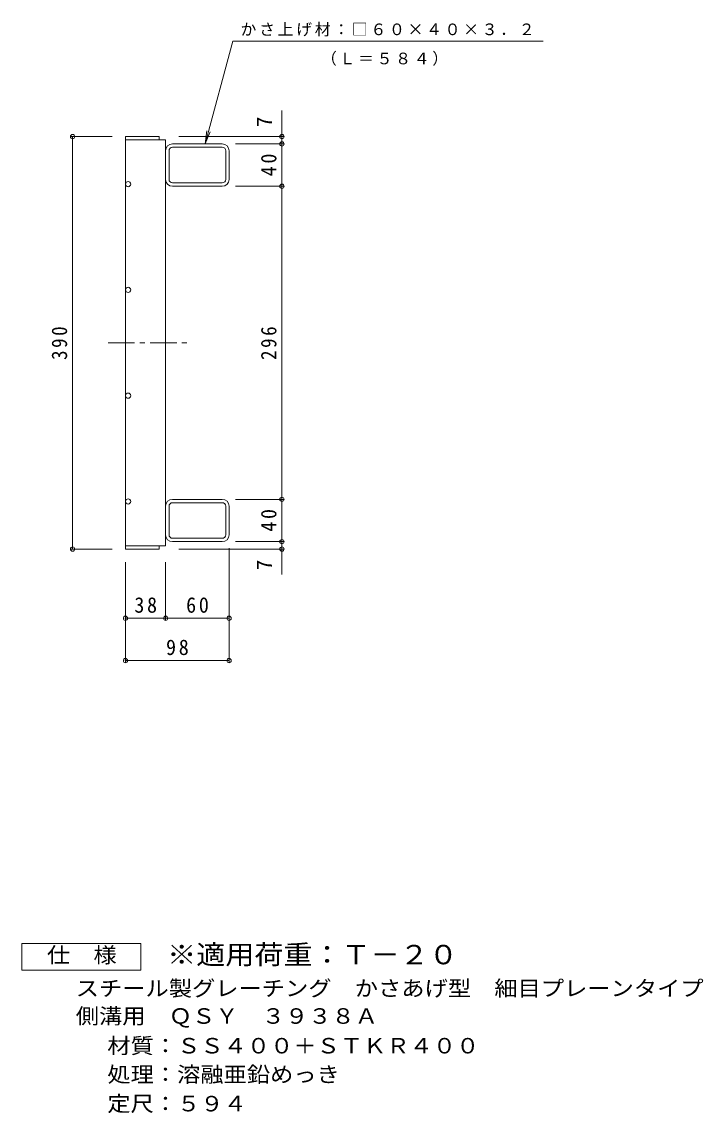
# Model space of a CAD drawing. Units: millimetres, scale not verified. Extents: x -663 to 892, y -682 to 594.
# Drawn here: x 247 to 892, y -501 to 531 of the extents above; entities that cross this region are included whole.
import ezdxf
from ezdxf.enums import TextEntityAlignment as Align

# ---------------------------------------------------------------- set-up
doc = ezdxf.new("R2010")
doc.units = ezdxf.units.MM
doc.header["$LTSCALE"] = 5
doc.header["$PDMODE"] = 32
doc.header["$PDSIZE"] = 4
doc.linetypes.add('CHAIN1', pattern=[8, 5, -1, 1, -1])
for name, color, linetype, lineweight in [('A-1_ピット', 2, 'Continuous', 9), ('A-2_蓋', 3, 'Continuous', 9), ('A-4_寸法', 7, 'Continuous', 9), ('F-4_F-4ﾚｲﾔ', 2, 'Continuous', 9)]:
    doc.layers.add(name, color=color, linetype=linetype, lineweight=lineweight)
doc.layers.add('F-5_F-5ﾚｲﾔ', color=2, linetype='Continuous')
doc.styles.add('ＭＳ ゴシック', font='')
doc.styles.get('ＭＳ ゴシック').set_extended_font_data('MS Gothic')

msp = doc.modelspace()

# ---------------------------------------------------------------- linework, layer by layer
at = {"layer": 'A-1_ピット'}
for p, q in [((436.951, 415.543), (389.751, 415.543)), ((386.551, 381.943), (386.551, 409.143)), ((436.951, 412.343), (389.751, 412.343)), ((440.151, 381.943), (440.151, 409.143)), ((443.351, 381.943), (443.351, 409.143)), ((389.751, 378.743), (436.951, 378.743)), ((436.951, 375.543), (389.751, 375.543)), ((386.551, 73.143), (386.551, 45.943)), ((436.951, 79.543), (389.751, 79.543)), ((389.751, 76.343), (436.951, 76.343)), ((440.151, 73.143), (440.151, 45.943)), ((443.351, 73.143), (443.351, 45.943)), ((436.951, 42.743), (389.751, 42.743)), ((436.951, 39.543), (389.751, 39.543))]:
    msp.add_line(p, q, dxfattribs=at)
for centre, radius, start, end in [((389.751, 409.143), 6.4, 90, 180), ((436.951, 409.143), 6.4, 0, 90), ((389.751, 409.143), 3.2, 90, 180), ((436.951, 409.143), 3.2, 0, 90), ((389.751, 381.943), 6.4, 180, 270), ((389.751, 381.943), 3.2, 180, 270), ((436.951, 381.943), 6.4, 270, 0), ((436.951, 381.943), 3.2, 270, 0), ((389.751, 73.143), 6.4, 90, 180), ((389.751, 73.143), 3.2, 90, 180), ((436.951, 73.143), 6.4, 0, 90), ((436.951, 73.143), 3.2, 0, 90), ((389.751, 45.943), 6.4, 180, 270), ((389.751, 45.943), 3.2, 180, 270), ((436.951, 45.943), 3.2, 270, 0), ((436.951, 45.943), 6.4, 270, 0)]:
    msp.add_arc(centre, radius, start, end, dxfattribs=at)
at = {"layer": 'A-2_蓋'}
for p, q in [((345.351, 422.543), (345.351, 32.543)), ((345.351, 35.543), (383.351, 35.543)), ((345.351, 32.543), (377.351, 32.543)), ((377.351, 35.543), (377.351, 32.543))]:
    msp.add_line(p, q, dxfattribs=at)
at = {"layer": 'A-2_蓋', "linetype": 'CHAIN1'}
msp.add_line((328.832, 227.543), (403.542, 227.543), dxfattribs=at)
at = {"layer": 'A-2_蓋'}
for points in [[(345.351, 422.543), (377.351, 422.543), (377.351, 419.543)], [(345.351, 419.543), (383.351, 419.543), (383.351, 35.543)]]:
    msp.add_lwpolyline(points, dxfattribs=at)
for centre in [(347.851, 377.543), (347.851, 277.543), (347.851, 177.543), (347.851, 77.543)]:
    msp.add_circle(centre, 2.5, dxfattribs=at)
at = {"layer": 'A-4_寸法'}
for p, q in [((493.351, 8.363), (493.351, 447.267)), ((420.851, 415.543), (422.483, 427.936)), ((420.851, 415.543), (425.635, 427.091)), ((332.851, 422.543), (293.851, 422.543)), ((295.351, 32.543), (295.351, 422.543)), ((395.851, 422.543), (494.851, 422.543)), ((449.451, 415.543), (494.851, 415.543)), ((449.451, 375.543), (494.851, 375.543)), ((449.451, 79.543), (494.851, 79.543)), ((332.851, 32.543), (293.851, 32.543)), ((395.851, 32.543), (494.851, 32.543)), ((443.351, 33.443), (443.351, -74.362)), ((449.451, 39.543), (494.851, 39.543)), ((345.351, 20.043), (345.351, -74.362)), ((383.351, 20.043), (383.351, -34.362)), ((345.351, -32.862), (443.351, -32.862)), ((345.351, -72.862), (443.351, -72.862))]:
    msp.add_line(p, q, dxfattribs=at)
msp.add_lwpolyline([(420.851, 415.543), (446.842, 512.543), (740.55, 512.543)], dxfattribs=at)
for p in [(295.351, 422.543), (493.351, 422.543), (493.351, 415.543), (493.351, 375.543), (493.351, 79.543), (493.351, 39.543), (295.351, 32.543), (493.351, 32.543), (345.351, -32.862), (383.351, -32.862), (443.351, -32.862), (345.351, -72.862), (443.351, -72.862)]:
    msp.add_point(p, dxfattribs=at)
at = {"layer": 'F-4_F-4ﾚｲﾔ'}
msp.add_lwpolyline([(247.297, -365.473), (247.297, -340.473), (359.797, -340.473), (359.797, -365.473)], close=True, dxfattribs=at)

# ---------------------------------------------------------------- texts
at = {"layer": 'A-4_寸法', "color": 2, "style": 'ＭＳ ゴシック'}
for p in [(488.351, 431.426), (488.351, 12.511)]:
    msp.add_text('7', height=14.66, rotation=90, dxfattribs=at).set_placement(p, align=Align.BOTTOM_LEFT)
at = {"layer": 'A-4_寸法', "char_height": 11, "attachment_point": 7, "style": 'ＭＳ ゴシック'}
for s, insert in [('\\T1.17;かさ上げ材：□６０×４０×３．２', (454.222, 517.171)), ('\\T1.17;（Ｌ＝５８４）', (530.295, 489.357))]:
    msp.add_mtext(s, dxfattribs=dict(at, insert=insert))
at = {"layer": 'A-4_寸法', "color": 2, "char_height": 14.66, "attachment_point": 7, "rotation": 90, "style": 'ＭＳ ゴシック'}
for s, insert in [('\\T1.27;\\W0.95;40', (488.351, 384.918)), ('\\T1.27;\\W0.9;390', (290.351, 211.293)), ('\\T1.27;\\W0.9;296', (488.351, 211.293)), ('\\T1.27;\\W0.95;40', (488.351, 48.918))]:
    msp.add_mtext(s, dxfattribs=dict(at, insert=insert))
at = {"layer": 'A-4_寸法', "color": 2, "char_height": 14.66, "attachment_point": 7, "style": 'ＭＳ ゴシック'}
for s, insert in [('\\T1.27;\\W0.95;38', (353.726, -27.862)), ('\\T1.27;\\W0.95;60', (402.726, -27.862)), ('\\T1.27;\\W0.95;98', (383.726, -67.862))]:
    msp.add_mtext(s, dxfattribs=dict(at, insert=insert))
at = {"layer": 'F-4_F-4ﾚｲﾔ', "style": 'ＭＳ ゴシック', "width": 1.1}
for s, p in [('仕\u3000様', (271.047, -362.973)), ('スチール製グレーチング\u3000かさあげ型\u3000細目プレーンタイプ', (298.342, -394.433)), ('側溝用\u3000ＱＳＹ\u3000３９３８Ａ', (298.342, -420.612)), ('材質：ＳＳ４００＋ＳＴＫＲ４００', (328.198, -448.687)), ('処理：溶融亜鉛めっき', (328.198, -475.825)), ('定尺：５９４', (328.198, -503.431))]:
    msp.add_text(s, height=14.66, dxfattribs=at).set_placement(p, align=Align.BOTTOM_LEFT)
at = {"layer": 'F-5_F-5ﾚｲﾔ', "color": 3, "style": 'ＭＳ ゴシック', "width": 1.1}
msp.add_text('※適用荷重：Ｔ－２０', height=18.33, dxfattribs=at).set_placement((384.797, -365.473), align=Align.BOTTOM_LEFT)

doc.saveas('drawing.dxf')
